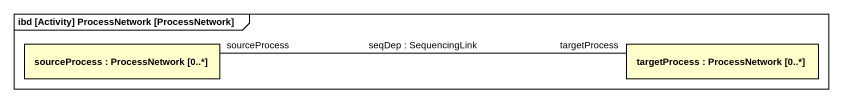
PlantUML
@startuml
mainframe ibd [Activity] ProcessNetwork [ProcessNetwork]
rectangle "sourceProcess : ProcessNetwork [0..*]" as sourceProcess
rectangle "targetProcess : ProcessNetwork [0..*]" as targetProcess
sourceProcess "sourceProcess" -right- "targetProcess" targetProcess : seqDep : SequencingLink
@enduml
